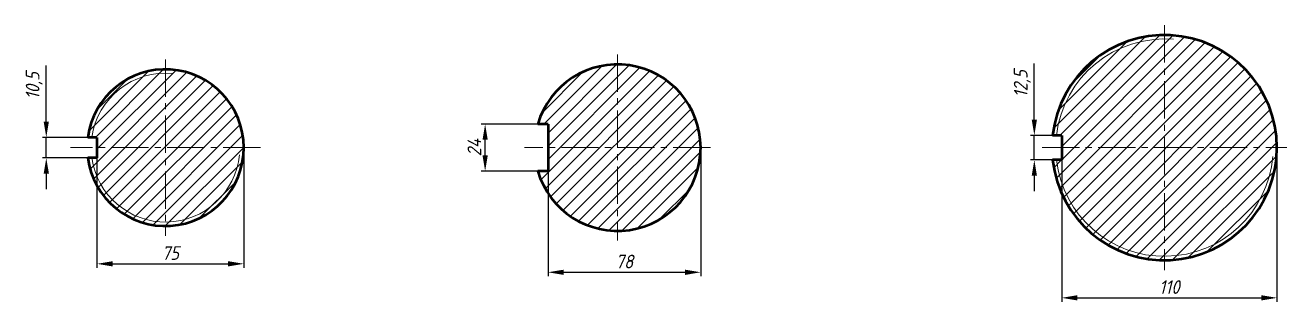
# Model space of a CAD drawing. Header units: millimetres. Extents: x -381 to 889, y -500 to 337.
# Drawn here: x -381 to 264, y -496 to -355 of the extents above; entities that cross this region are included whole.
import ezdxf

# ---------------------------------------------------------------- set-up
doc = ezdxf.new("R2010")
doc.units = ezdxf.units.MM
doc.linetypes.add('CENTER2', pattern=[28.575, 19.05, -3.175, 3.175, -3.175])
for name, color, linetype, lineweight in [('Оси', 3, 'CENTER2', 20), ('Основн', 5, 'Continuous', 50), ('Размеры', 1, 'Continuous', 15), ('Тонкая', 140, 'Continuous', 20), ('Штриховка', 140, 'Continuous', 15)]:
    doc.layers.add(name, color=color, linetype=linetype, lineweight=lineweight)
doc.styles.add('Строка', font='simplex.shx', dxfattribs={"width": 0.85, "oblique": 14})
doc.dimstyles.new('ГОСТ', dxfattribs={"dimscale": 0, "dimtxt": 3.5, "dimasz": 4, "dimexe": 1, "dimexo": 0.0625, "dimgap": 1, "dimtad": 1, "dimzin": 9, "dimtxsty": 'Строка', "dimcen": -3, "dimdle": 0.5, "dimadec": 1, "dimazin": 2, "dimtfac": 1, "dimtmove": 0, "dimatfit": 3, "dimfxl": 1, "dimtolj": 1, "dimarcsym": 0})

# ---------------------------------------------------------------- blocks, each defined once
blk = doc.blocks.new('*D34')
at = {"layer": 'Defpoints', "color": 0}
for p in [(-268.85, -417.13), (-343.85, -422.38), (-268.85, -476.46)]:
    blk.add_point(p, dxfattribs=at)
at = {"layer": 'Размеры', "color": 0, "lineweight": -2}
for p, q in [((-268.85, -417.13), (-268.85, -478.46)), ((-343.85, -422.38), (-343.85, -478.46)), ((-335.85, -476.46), (-276.85, -476.46))]:
    blk.add_line(p, q, dxfattribs=at)
at = {"layer": 'Размеры', "color": 0}
for points in [[(-335.85, -475.13), (-335.85, -477.79), (-343.85, -476.46)], [(-276.85, -475.13), (-276.85, -477.79), (-268.85, -476.46)]]:
    blk.add_solid(points, dxfattribs=at)
at = {"layer": 'Размеры', "insert": (-306.35, -470.96), "char_height": 7, "attachment_point": 5, "style": 'Строка'}
blk.add_mtext('\\A1;75', dxfattribs=at)
blk = doc.blocks.new('*D35')
at = {"layer": 'Defpoints', "color": 0}
for p in [(-369.76, -411.88), (-348.5, -411.88), (-348.5, -422.38)]:
    blk.add_point(p, dxfattribs=at)
at = {"layer": 'Размеры', "color": 0, "lineweight": -2}
for p, q in [((-369.76, -403.88), (-369.76, -375.12)), ((-348.5, -411.88), (-371.76, -411.88)), ((-369.76, -422.38), (-369.76, -411.88)), ((-348.5, -422.38), (-371.76, -422.38)), ((-369.76, -430.38), (-369.76, -438.38))]:
    blk.add_line(p, q, dxfattribs=at)
at = {"layer": 'Размеры', "color": 0}
for points in [[(-371.09, -403.88), (-368.42, -403.88), (-369.76, -411.88)], [(-371.09, -430.38), (-368.42, -430.38), (-369.76, -422.38)]]:
    blk.add_solid(points, dxfattribs=at)
at = {"layer": 'Размеры', "insert": (-375.92, -385.5), "char_height": 7, "attachment_point": 5, "rotation": 90, "style": 'Строка'}
blk.add_mtext('\\A1;10,5', dxfattribs=at)
blk = doc.blocks.new('*D36')
at = {"layer": 'Defpoints', "color": 0}
for p in [(-35.35, -417.13), (-113.35, -429.13), (-35.35, -480.79)]:
    blk.add_point(p, dxfattribs=at)
at = {"layer": 'Размеры', "color": 0, "lineweight": -2}
for p, q in [((-35.35, -417.13), (-35.35, -482.79)), ((-113.35, -429.13), (-113.35, -482.79)), ((-105.35, -480.79), (-43.35, -480.79))]:
    blk.add_line(p, q, dxfattribs=at)
at = {"layer": 'Размеры', "color": 0}
for points in [[(-105.35, -479.46), (-105.35, -482.13), (-113.35, -480.79)], [(-43.35, -479.46), (-43.35, -482.13), (-35.35, -480.79)]]:
    blk.add_solid(points, dxfattribs=at)
at = {"layer": 'Размеры', "insert": (-74.35, -475.29), "char_height": 7, "attachment_point": 5, "style": 'Строка'}
blk.add_mtext('\\A1;78', dxfattribs=at)
blk = doc.blocks.new('*D37')
at = {"layer": 'Defpoints', "color": 0}
for p in [(-145.5, -405.13), (-118.62, -405.13), (-118.62, -429.13)]:
    blk.add_point(p, dxfattribs=at)
at = {"layer": 'Размеры', "color": 0, "lineweight": -2}
for p, q in [((-118.62, -405.13), (-147.5, -405.13)), ((-145.5, -421.13), (-145.5, -413.13)), ((-118.62, -429.13), (-147.5, -429.13))]:
    blk.add_line(p, q, dxfattribs=at)
at = {"layer": 'Размеры', "color": 0}
for points in [[(-146.83, -413.13), (-144.17, -413.13), (-145.5, -405.13)], [(-146.83, -421.13), (-144.17, -421.13), (-145.5, -429.13)]]:
    blk.add_solid(points, dxfattribs=at)
at = {"layer": 'Размеры', "insert": (-151, -417.13), "char_height": 7, "attachment_point": 5, "rotation": 90, "style": 'Строка'}
blk.add_mtext('\\A1;24', dxfattribs=at)
blk = doc.blocks.new('*D38')
at = {"layer": 'Defpoints', "color": 0}
for p in [(259.15, -417.13), (149.15, -423.38), (259.15, -493.83)]:
    blk.add_point(p, dxfattribs=at)
at = {"layer": 'Размеры', "color": 0, "lineweight": -2}
for p, q in [((259.15, -417.13), (259.15, -495.83)), ((149.15, -423.38), (149.15, -495.83)), ((157.15, -493.83), (251.15, -493.83))]:
    blk.add_line(p, q, dxfattribs=at)
at = {"layer": 'Размеры', "color": 0}
for points in [[(157.15, -492.5), (157.15, -495.17), (149.15, -493.83)], [(251.15, -492.5), (251.15, -495.17), (259.15, -493.83)]]:
    blk.add_solid(points, dxfattribs=at)
at = {"layer": 'Размеры', "insert": (204.15, -488.33), "char_height": 7, "attachment_point": 5, "style": 'Строка'}
blk.add_mtext('\\A1;110', dxfattribs=at)
blk = doc.blocks.new('*D39')
at = {"layer": 'Defpoints', "color": 0}
for p in [(135.15, -410.88), (144.49, -410.88), (144.49, -423.38)]:
    blk.add_point(p, dxfattribs=at)
at = {"layer": 'Размеры', "color": 0, "lineweight": -2}
for p, q in [((135.15, -402.88), (135.15, -374.12)), ((144.49, -410.88), (133.15, -410.88)), ((135.15, -423.38), (135.15, -410.88)), ((144.49, -423.38), (133.15, -423.38)), ((135.15, -431.38), (135.15, -439.38))]:
    blk.add_line(p, q, dxfattribs=at)
at = {"layer": 'Размеры', "color": 0}
for points in [[(133.82, -402.88), (136.48, -402.88), (135.15, -410.88)], [(133.82, -431.38), (136.48, -431.38), (135.15, -423.38)]]:
    blk.add_solid(points, dxfattribs=at)
at = {"layer": 'Размеры', "insert": (128.98, -384.5), "char_height": 7, "attachment_point": 5, "rotation": 90, "style": 'Строка'}
blk.add_mtext('\\A1;12,5', dxfattribs=at)

msp = doc.modelspace()

# ---------------------------------------------------------------- hatches: boundary and pattern name
at = {"layer": 'Штриховка'}
h = msp.add_hatch(dxfattribs=at)
h.set_pattern_fill('ANSI31', color=256, scale=1.5, style=0)
h.paths.add_polyline_path([(201.649, -361.634, 0.3815332), (146.503, -410.884), (149.149, -410.884), (149.149, -417.134), (201.649, -417.134)])
h.paths.add_polyline_path([(201.649, -361.634), (201.649, -359.634, 0.3826624), (144.49, -410.884), (146.503, -410.884, -0.3815332)])
h.paths.add_polyline_path([(201.649, -359.634), (201.649, -417.134), (259.149, -417.134, 0.4142136)])
h.paths.add_polyline_path([(259.149, -417.134), (201.649, -417.134), (201.649, -474.634, 0.4142136)])
h.paths.add_polyline_path([(201.649, -417.134), (149.149, -417.134), (149.149, -423.384), (146.503, -423.384, 0.3815332), (201.649, -472.634)])
h.paths.add_polyline_path([(146.503, -423.384), (144.49, -423.384, 0.3826624), (201.649, -474.634), (201.649, -472.634, -0.3815332)])
h = msp.add_hatch(dxfattribs=at)
h.set_pattern_fill('ANSI31', color=256, scale=1.5, style=0)
h.paths.add_polyline_path([(-308.851, -417.134), (-343.851, -417.134), (-343.851, -422.384), (-346.486, -422.384, 0.3741768), (-308.851, -455.134)])
h.paths.add_polyline_path([(-268.851, -417.134), (-308.851, -417.134), (-308.851, -457.134, 0.4142136)])
h.paths.add_polyline_path([(-308.851, -377.134), (-308.851, -417.134), (-268.851, -417.134, 0.4142136)])
h.paths.add_polyline_path([(-308.851, -379.134, 0.3741768), (-346.486, -411.884), (-343.851, -411.884), (-343.851, -417.134), (-308.851, -417.134)])
h.paths.add_polyline_path([(-346.486, -422.384), (-348.504, -422.384, 0.376165), (-308.851, -457.134), (-308.851, -455.134, -0.3741768)])
h.paths.add_polyline_path([(-308.851, -379.134), (-308.851, -377.134, 0.376165), (-348.504, -411.884), (-346.486, -411.884, -0.3741768)])
h = msp.add_hatch(dxfattribs=at)
h.set_pattern_fill('ANSI31', color=256, scale=1.5, style=0)
h.paths.add_polyline_path([(-77.851, -374.634, 0.3326524), (-118.621, -405.134), (-113.351, -405.134), (-113.351, -417.134), (-77.851, -417.134)])
h.paths.add_polyline_path([(-77.851, -374.634), (-77.851, -417.134), (-35.351, -417.134, 0.4142136)])
h.paths.add_polyline_path([(-35.351, -417.134), (-77.851, -417.134), (-77.851, -459.634, 0.4142136)])
h.paths.add_polyline_path([(-77.851, -417.134), (-113.351, -417.134), (-113.351, -429.134), (-118.621, -429.134, 0.3326524), (-77.851, -459.634)])

# ---------------------------------------------------------------- linework, layer by layer
at = {"layer": 'Оси'}
for p, q in [((201.649, -354.634), (201.649, -479.634)), ((-308.851, -372.134), (-308.851, -462.134)), ((-77.851, -369.634), (-77.851, -464.634)), ((-260.351, -417.134), (-357.351, -417.134)), ((-30.351, -417.134), (-125.351, -417.134)), ((139.149, -417.134), (264.149, -417.134))]:
    msp.add_line(p, q, dxfattribs=at)
at = {"layer": 'Основн'}
for p, q in [((-113.351, -405.134), (-118.621, -405.134)), ((-113.351, -405.134), (-113.351, -429.134)), ((-343.851, -411.884), (-348.504, -411.884)), ((-343.851, -411.884), (-343.851, -422.384)), ((149.149, -410.884), (144.49, -410.884)), ((149.149, -410.884), (149.149, -423.384)), ((-343.851, -422.384), (-348.504, -422.384)), ((149.149, -423.384), (144.49, -423.384)), ((-113.351, -429.134), (-118.621, -429.134))]:
    msp.add_line(p, q, dxfattribs=at)
for centre, radius, start, end in [((201.649, -417.134), 57.5, 186.240131, 173.759869), ((-308.851, -417.134), 40, 187.541831, 172.458169), ((-77.851, -417.134), 42.5, 196.400686, 163.599314)]:
    msp.add_arc(centre, radius, start, end, dxfattribs=at)
at = {"layer": 'Тонкая'}
for centre, radius, start, end in [((201.649, -417.134), 55.5, 85.290715, 173.534057), ((-308.851, -417.134), 38, 84.358887, 172.058734), ((-308.851, -417.134), 38, 187.941266, 354.358887), ((201.649, -417.134), 55.5, 186.465943, 355.290715)]:
    msp.add_arc(centre, radius, start, end, dxfattribs=at)

# ---------------------------------------------------------------- dimensions: what is measured, and where the dimension line sits
at = {"layer": 'Размеры'}
for base, p1, p2, picture, middle in [((-369.758, -411.884), (-348.504, -422.384), (-348.504, -411.884), '*D35', (-375.925, -385.501)), ((135.149, -410.884), (144.49, -423.384), (144.49, -410.884), '*D39', (128.983, -384.501)), ((-145.5, -405.134), (-118.621, -429.134), (-118.621, -405.134), '*D37', (-151, -417.134))]:
    dim = msp.add_linear_dim(base=base, p1=p1, p2=p2, angle=90, dimstyle='ГОСТ', override={"dimscale": 2}, dxfattribs=at)
    dim.commit()
    dim.dimension.update_dxf_attribs({"geometry": picture, "text_midpoint": middle})
for base, p1, p2, picture, middle in [((-268.851, -476.461), (-343.851, -422.384), (-268.851, -417.134), '*D34', (-306.351, -470.961)), ((-35.351, -480.794), (-113.351, -429.134), (-35.351, -417.134), '*D36', (-74.351, -475.294)), ((259.149, -493.833), (149.149, -423.384), (259.149, -417.134), '*D38', (204.149, -488.333))]:
    dim = msp.add_linear_dim(base=base, p1=p1, p2=p2, dimstyle='ГОСТ', override={"dimscale": 2}, dxfattribs=at)
    dim.commit()
    dim.dimension.update_dxf_attribs({"geometry": picture, "text_midpoint": middle})

doc.saveas('drawing.dxf')
